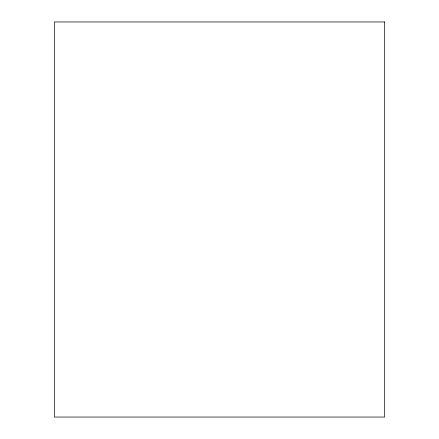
<?xml version="1.0" encoding="UTF-8"?>
<svg xmlns="http://www.w3.org/2000/svg" width="439" height="439" viewBox="0 0 439 439"><rect width="100%" height="100%" fill="white"/><g stroke="black" fill="none" stroke-linecap="round" stroke-linejoin="round"><path stroke-width="0.66" d="M384.663 21.95L54.337 21.95L54.337 417.05L384.663 417.05L384.663 21.95"/></g></svg>
